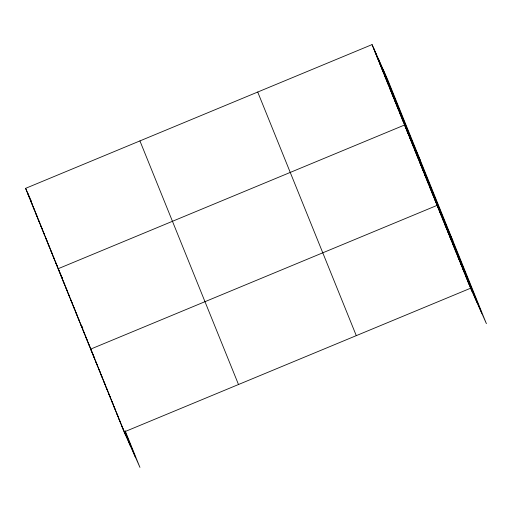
<?xml version="1.0" encoding="UTF-8"?>
<svg xmlns="http://www.w3.org/2000/svg" width="512" height="512" viewBox="0 0 512 512"><rect width="100%" height="100%" fill="white"/><g stroke="black" fill="none" stroke-linecap="round" stroke-linejoin="round"><path stroke-width="0.77" d="M125.056 430.586L139.949 467.398L124.166 431.949L25.6 188.346L372.051 44.602L387.834 80.051L486.4 323.654L470.618 288.205L372.051 44.602M124.166 431.949L470.618 288.205M374.554 50.784L376.237 54.573M377.056 56.973L378.739 60.762M379.558 63.155L381.242 66.944M382.061 69.338L383.744 73.126M384.563 75.52L386.246 79.309M387.066 81.702L388.749 85.491M389.568 87.891L391.251 91.68M392.064 94.074L393.754 97.862M394.566 100.256L396.256 104.045M397.069 106.438L398.758 110.227M399.571 112.621L401.261 116.41M402.074 118.81L403.763 122.598M420.358 160.442L404.576 124.992L58.125 268.736L61.056 275.309M407.078 131.174L408.768 134.963M409.581 137.357L411.27 141.146M412.083 143.539L413.773 147.328M414.586 149.728L416.275 153.517M417.088 155.91L418.778 159.699M419.59 162.093L421.274 165.882M422.093 168.275L423.776 172.064M424.595 174.458L426.278 178.246M427.098 180.646L428.781 184.435M429.6 186.829L431.283 190.618M432.102 193.011L433.786 196.8M434.605 199.194L436.288 202.982M452.89 240.832L437.101 205.376L90.656 349.12L93.888 356.397M439.68 211.75L441.37 215.539M442.259 218.118L443.949 221.907M444.838 224.493L446.522 228.282M447.418 230.861L449.101 234.65M449.99 237.235L451.68 241.024M452.57 243.603L454.259 247.392M455.149 249.978L456.838 253.766M457.728 256.346L459.411 260.134M460.307 262.72L461.99 266.509M462.88 269.088L464.57 272.877M465.459 275.462L467.149 279.251M468.038 281.83L469.728 285.619M25.6 188.346L27.29 192.134M28.838 195.616L27.597 192.832L44.8 235.418L43.117 231.629M29.146 196.314L30.08 198.406M30.701 199.795L31.629 201.888M28.102 194.528L29.792 198.317M30.605 200.71L32.288 204.499M33.107 206.899L34.79 210.688M35.61 213.082L37.293 216.87M38.112 219.264L39.795 223.053M40.614 225.446L42.298 229.235M45.619 237.818L47.302 241.606M48.115 244L49.805 247.789M50.618 250.182L52.307 253.971M53.12 256.365L54.528 259.526M55.622 262.547L57.312 266.336M61.363 276.006L62.298 278.093M60.627 274.918L62.317 278.707M63.13 281.101L64.819 284.89M65.632 287.283L67.322 291.072M68.134 293.466L69.824 297.254L54.81 260.154M70.637 299.654L72.326 303.443L70.099 297.946M73.139 305.837L74.829 309.626M75.642 312.019L77.325 315.808M78.144 318.202L79.546 321.363M80.646 324.384L82.048 327.546L79.827 321.99M83.149 330.573L84.832 334.362M85.651 336.755L87.334 340.544M88.154 342.938L89.837 346.726M93.229 355.494L94.918 359.283L82.33 328.179M95.808 361.862L97.498 365.651M98.387 368.237L100.077 372.026M100.966 374.605L102.65 378.394M103.539 380.979L105.229 384.768M106.118 387.347L107.808 391.136M108.698 393.722L110.387 397.51M111.277 400.09L112.96 403.878M113.856 406.464L115.539 410.253M116.429 412.832L118.118 416.621M119.008 419.206L120.698 422.995M121.587 425.574L123.277 429.363M383.181 69.606L481.747 313.203M378.387 58.842L476.954 302.438M373.741 48.39L472.301 291.994M257.722 92.038L356.288 335.635M139.93 140.909L238.496 384.512M124.986 431.462L135.296 456.947M81.978 326.259L82.816 328.32M124.486 431.315L130.502 446.182M45.082 236.109L54.534 259.469M72.602 304.128L79.552 321.306M95.206 359.987L125.85 435.738"/></g></svg>
